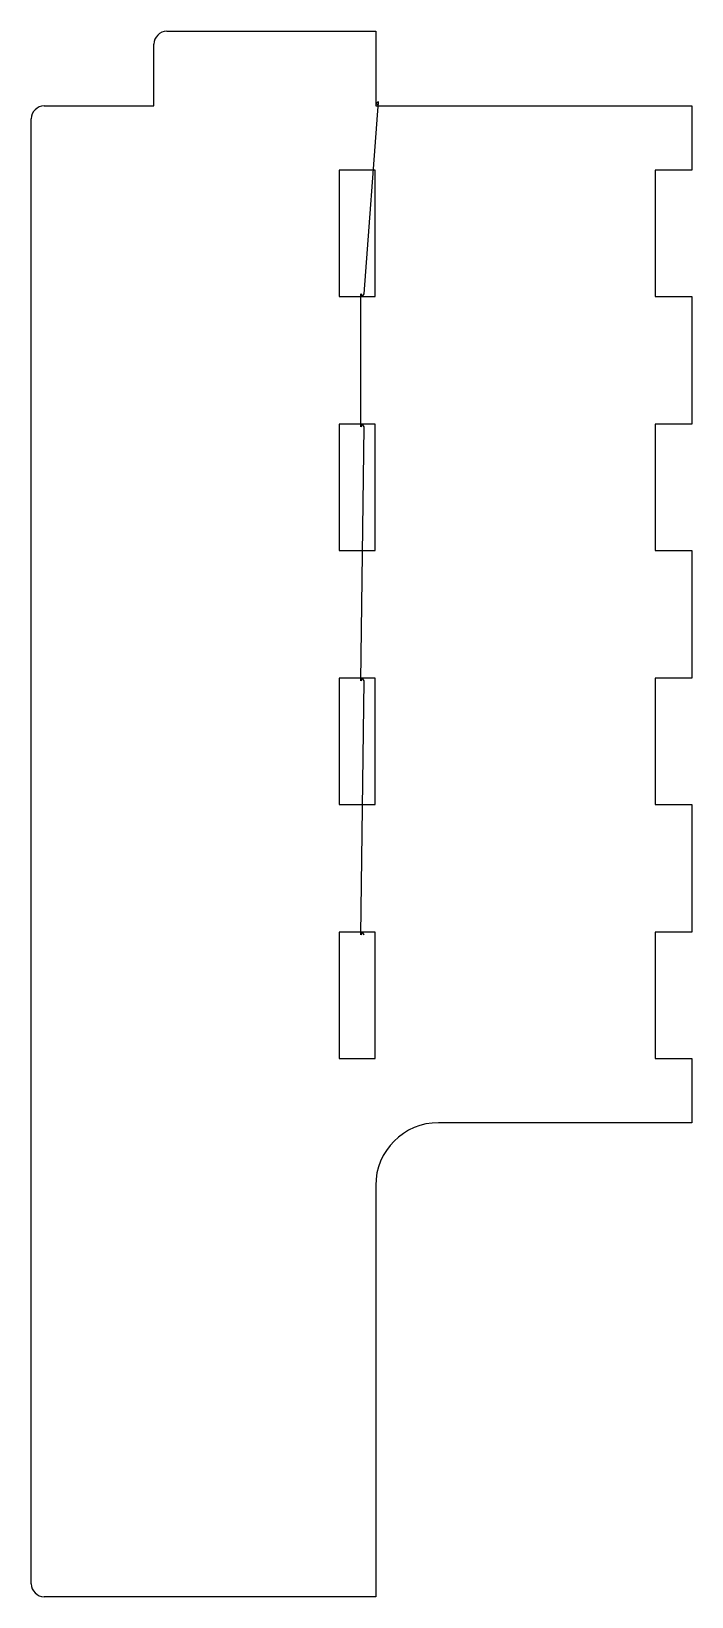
# Model space of a CAD drawing. Extents: x -26 to 26, y -62 to 62.
import ezdxf

# ---------------------------------------------------------------- set-up
doc = ezdxf.new("R2010")
doc.units = 0

msp = doc.modelspace()

# ---------------------------------------------------------------- linework, layer by layer
at = {"layer": '1', "color": 1}
for p, q in [((-15.4, 61.925), (1.1, 61.925)), ((1.1, 61.925), (1.125, 61.925)), ((1.125, 61.925), (1.125, 56.225)), ((-16.425, 56.025), (-16.425, 60.9)), ((-25.1, 56.025), (-16.425, 56.025)), ((1.125, 56.225), (1.125, 56.025)), ((1.125, 56.025), (26.1, 56.025)), ((26.1, 56.025), (26.125, 56.025)), ((26.125, 56.025), (26.125, 50.95)), ((-26.125, -60.9), (-26.125, 55)), ((1.075, 50.95), (-1.775, 50.95)), ((-1.775, 50.95), (-1.775, 40.95)), ((1.075, 40.95), (1.075, 50.95)), ((26.125, 50.95), (23.225, 50.95)), ((23.225, 50.95), (23.225, 40.95)), ((-1.775, 40.95), (0.075, 40.95)), ((0.075, 40.95), (1.075, 40.95)), ((23.225, 40.95), (26.1, 40.95)), ((26.1, 40.95), (26.125, 40.95)), ((26.125, 40.95), (26.125, 30.85)), ((0.075, 30.85), (-1.775, 30.85)), ((-1.775, 30.85), (-1.775, 20.85)), ((1.075, 30.85), (0.075, 30.85)), ((1.075, 20.85), (1.075, 30.85)), ((26.125, 30.85), (23.225, 30.85)), ((23.225, 30.85), (23.225, 20.85)), ((-1.775, 20.85), (1.075, 20.85)), ((23.225, 20.85), (26.1, 20.85)), ((26.1, 20.85), (26.125, 20.85)), ((26.125, 20.85), (26.125, 10.75)), ((0.075, 10.75), (-1.775, 10.75)), ((-1.775, 10.75), (-1.775, 0.75)), ((1.075, 10.75), (0.075, 10.75)), ((1.075, 0.75), (1.075, 10.75)), ((26.125, 10.75), (23.225, 10.75)), ((23.225, 10.75), (23.225, 0.75)), ((-1.775, 0.75), (1.075, 0.75)), ((23.225, 0.75), (26.1, 0.75)), ((26.1, 0.75), (26.125, 0.75)), ((26.125, 0.75), (26.125, -9.35)), ((0.075, -9.35), (-1.775, -9.35)), ((-1.775, -9.35), (-1.775, -19.35)), ((1.075, -9.35), (0.075, -9.35)), ((1.075, -19.35), (1.075, -9.35)), ((26.125, -9.35), (23.225, -9.35)), ((23.225, -9.35), (23.225, -19.35)), ((-1.775, -19.35), (1.075, -19.35)), ((23.225, -19.35), (26.1, -19.35)), ((26.1, -19.35), (26.125, -19.35)), ((26.125, -19.35), (26.125, -24.425)), ((26.125, -24.425), (6.1, -24.425)), ((1.125, -29.4), (1.125, -61.9)), ((1.125, -61.925), (-25.1, -61.925)), ((1.125, -61.9), (1.125, -61.925))]:
    msp.add_line(p, q, dxfattribs=at)
at = {"layer": '1', "color": 3}
for p, q in [((0.2, 41.167, 5), (1.342, 56.35, 5)), ((1.342, 56.35, 5), (1.342, 56.35)), ((1.342, 56.1), (1.342, 56.1, 15)), ((-0.05, 30.633, 5), (-0.05, 41.167, 5)), ((-0.05, 41.167, 5), (-0.05, 41.167)), ((0.2, 41.167), (0.2, 41.167, 5)), ((-0.05, 10.533, 5), (0.2, 30.633, 5)), ((-0.05, 30.633), (-0.05, 30.633, 5)), ((0.2, 30.633, 5), (0.2, 30.633)), ((-0.05, -9.567, 5), (0.2, 10.533, 5)), ((-0.05, 10.533), (-0.05, 10.533, 5)), ((0.2, 10.533, 5), (0.2, 10.533)), ((-0.05, -9.567), (-0.05, -9.567, 5)), ((0.2, -9.567, 15), (0.2, -9.567, 15)), ((0.2, -9.567, 15), (0.2, -9.567))]:
    msp.add_line(p, q, dxfattribs=at)
at = {"layer": '1', "color": 2}
for p, q in [((1.342, 56.35), (1.125, 56.225)), ((1.125, 56.225), (1.342, 56.1)), ((-0.05, 41.167), (0.075, 40.95)), ((0.075, 40.95), (0.2, 41.167)), ((0.075, 30.85), (-0.05, 30.633)), ((0.2, 30.633), (0.075, 30.85)), ((0.075, 10.75), (-0.05, 10.533)), ((0.2, 10.533), (0.075, 10.75)), ((0.075, -9.35), (-0.05, -9.567)), ((0.2, -9.567), (0.075, -9.35))]:
    msp.add_line(p, q, dxfattribs=at)
at = {"layer": '1', "color": 1}
for centre, radius, start, end in [((-15.4, 60.9), 1.025, 90, 180), ((-25.1, 55), 1.025, 90, 180), ((6.1, -29.4), 4.975, 90, 180), ((-25.1, -60.9), 1.025, 180, -90)]:
    msp.add_arc(centre, radius, start, end, dxfattribs=at)

doc.saveas('drawing.dxf')
